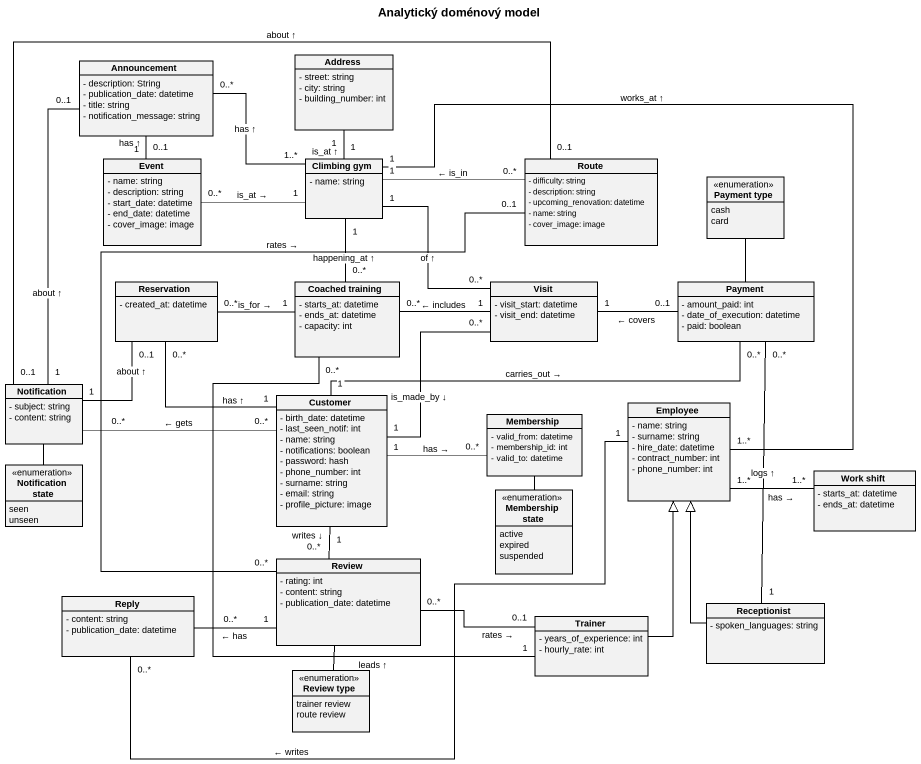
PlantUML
@startuml
title Analytický doménový model
hide circle
hide empty members
skinparam classAttributeIconSize 0
class Address {
  - street: string
  - city: string
  - building_number: int
}
class Announcement {
  - description: String
  - publication_date: datetime
  - title: string
  - notification_message: string
}
class Event {
  - name: string
  - description: string
  - start_date: datetime
  - end_date: datetime
  - cover_image: image
}
class "Climbing gym" as Climbing_gym {
  - name: string
}
class Route {
  - difficulty: string
  - description: string
  - upcoming_renovation: datetime
  - name: string
  - cover_image: image
}
enum "Payment type" as Payment_type {
  cash
  card
}
class Reservation {
  - created_at: datetime
}
class "Coached training" as Coached_training {
  - starts_at: datetime
  - ends_at: datetime
  - capacity: int
}
class Visit {
  - visit_start: datetime
  - visit_end: datetime
}
class Payment {
  - amount_paid: int
  - date_of_execution: datetime
  - paid: boolean
}
class Notification {
  - subject: string
  - content: string
}
class Customer {
  - birth_date: datetime
  - last_seen_notif: int
  - name: string
  - notifications: boolean
  - password: hash
  - phone_number: int
  - surname: string
  - email: string
  - profile_picture: image
}
class Employee {
  - name: string
  - surname: string
  - hire_date: datetime
  - contract_number: int
  - phone_number: int
}
class Membership {
  - valid_from: datetime
  - membership_id: int
  - valid_to: datetime
}
enum "Notification state" as Notification_state {
  seen
  unseen
}
class "Work shift" as Work_shift {
  - starts_at: datetime
  - ends_at: datetime
}
enum "Membership state" as Membership_state {
  active
  expired
  suspended
}
class Reply {
  - content: string
  - publication_date: datetime
}
class Review {
  - rating: int
  - content: string
  - publication_date: datetime
}
class Trainer {
  - years_of_experience: int
  - hourly_rate: int
}
class Receptionist {
  - spoken_languages: string
}
enum "Review type" as Review_type {
  trainer review
  route review
}
Announcement "0..*" -right- "1..*" Climbing_gym : has ↑
Event "0..1" -up- "1" Announcement : has ↑
Event "0..*" -right- "1" Climbing_gym : is_at →
Climbing_gym "1" -up- "1" Address : is_at ↑
Climbing_gym "1" -right- "0..*" Route : ← is_in
Reservation "0..*" -right- "1" Coached_training : is_for →
Coached_training "0..*" -up- "1" Climbing_gym : happening_at ↑
Visit "0..*" -up- "1" Climbing_gym : of ↑
Visit "1" -left- "0..*" Coached_training : ← includes
Payment -up- Payment_type
Payment "0..1" -left- "1" Visit : ← covers
Notification "1" -up- "0..1" Announcement : about ↑
Notification "0..1" -right- "0..1" Route : about ↑
Notification "1" -up- "0..1" Reservation : about ↑
Notification "0..*" -right- "0..*" Customer : ← gets
Customer "1" -up- "0..*" Reservation : has ↑
Customer "1" -up- "0..*" Visit : is_made_by ↓
Customer "1" -right- "0..*" Payment : carries_out →
Customer "1" -right- "0..*" Membership : has →
Customer "1" -- "0..*" Review : writes ↓
Employee "1..*" -up- "1" Climbing_gym : works_at ↑
Employee "1" -left- "0..*" Reply : ← writes
Membership -- Membership_state
Notification_state -up- Notification
Work_shift "1..*" -left- "1..*" Employee : has →
Reply "0..*" -right- "1" Review : ← has
Review "0..*" -up- "0..1" Route : rates →
Review "0..*" -right- "0..1" Trainer : rates →
Trainer "1" -up- "0..*" Coached_training : leads ↑
Trainer -up-|> Employee
Receptionist "1" -up- "0..*" Payment : logs ↑
Receptionist -up-|> Employee
Review_type -up- Review
@enduml
